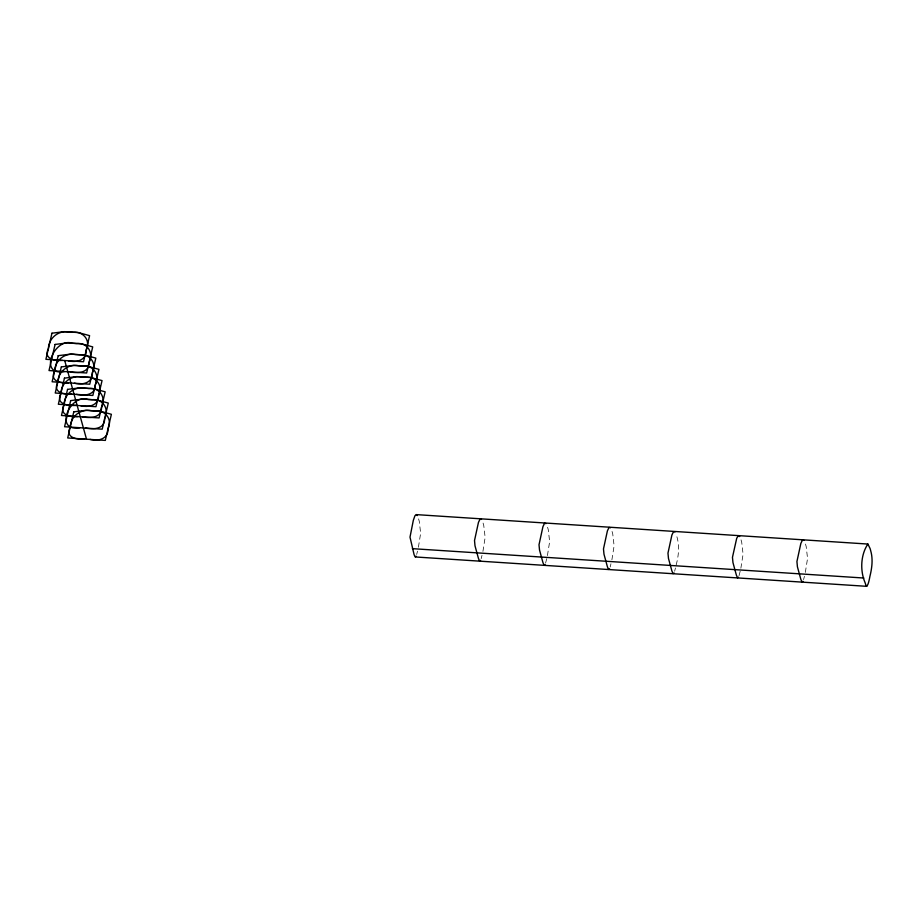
<?xml version="1.0" encoding="UTF-8"?>
<svg xmlns="http://www.w3.org/2000/svg" width="918" height="918" viewBox="0 0 918 918"><rect width="100%" height="100%" fill="white"/><g stroke="black" fill="none" stroke-linecap="round" stroke-linejoin="round"><path stroke-width="0.69" stroke-dasharray="4.59 3.44" d="M418.424 547.22L420.639 533.232L419.285 521.424A61.724 14.803 -86.3 0 0 418.665 519.175L418.138 517.557M482.925 551.42L485.14 537.42L483.775 525.612A61.724 14.803 -86.3 0 0 483.155 523.363L482.225 520.713M547.426 555.62L549.641 541.62L548.287 529.812A61.724 14.803 -86.3 0 0 547.656 527.563L546.933 525.417M611.893 559.808L614.108 545.808L612.754 534.012A61.724 14.803 -86.3 0 0 612.134 531.751L611.193 529.101M740.872 568.208L743.087 554.208L741.733 542.4A61.724 14.803 -86.3 0 0 741.113 540.151L740.39 538.005M805.338 572.396L807.553 558.396L806.188 546.589A61.724 14.803 -86.3 0 0 805.568 544.34L804.638 541.689M676.141 565.063C678.907 554.885 679.836 543.812 675.889 533.806M546.726 558.649L545.487 563.491M740.172 571.237L738.933 576.079M417.506 551.179L416.68 554.426M482.007 555.379L481.181 558.626M610.975 563.767L610.16 567.014M675.464 567.967L674.638 571.214M804.42 576.355L803.594 579.602"/><path stroke-width="1.38" d="M674.041 572.958L673.055 573.635L671.884 570.916L668.465 558.408L667.971 553.129L671.896 535.045L673.514 531.66L674.971 531.981M416.084 556.182L415.097 556.859L414.121 554.759L410.002 537.145L413.318 520.368L414.913 515.801L416.175 514.608L867.9 544.053L870.092 548.539A61.724 14.803 -86.3 0 1 870.712 550.789C873.156 559.257 871.939 568.196 869.862 576.596C869.369 579.419 867.131 591.295 865.158 582.85C859.833 570.583 860.751 554.564 867.9 544.053M480.584 560.382L479.598 561.059L478.416 558.328L475.008 545.82L474.514 540.553L478.439 522.457L480.045 519.072L481.502 519.393M545.085 564.57L544.099 565.247L542.928 562.527L539.52 550.02L539.015 544.741L542.94 526.645L544.558 523.271L546.015 523.593M609.563 568.77L608.565 569.447L607.395 566.727L603.987 554.208L603.482 548.941L607.406 530.845L609.024 527.471L610.481 527.781M738.531 577.158L737.544 577.835L736.374 575.116L732.966 562.596L732.461 557.329L736.706 538.292L738.313 535.642L739.713 536.56M802.998 581.346L802.011 582.035L800.829 579.304L797.421 566.796L796.927 561.529L800.852 543.433L802.47 540.048L803.927 540.369M68.207 360.763C76.446 362.851 86.556 360.418 86.212 350.16C90.882 340.555 83.469 331.191 73.188 332.305A61.724 49.354 -15.5 0 0 69.424 332.064C58.603 329.964 48.872 337.732 48.367 348.725C43.135 358.789 54.862 361.164 62.378 360.384M74.438 383.231C82.677 385.319 92.787 382.898 92.431 372.639C97.113 363.035 89.7 353.671 79.418 354.773A61.724 49.354 -15.5 0 0 75.655 354.532C64.822 352.432 55.103 360.2 54.598 371.193C49.365 381.257 61.081 383.632 68.609 382.852M80.669 405.71C88.897 407.787 99.018 405.366 98.662 395.107C103.344 385.503 95.931 376.139 85.649 377.252A61.724 49.354 -15.5 0 0 81.874 377C71.053 374.9 61.334 382.68 60.829 393.661C55.367 404.413 68.425 405.963 75.999 405.4M90.01 439.412C98.237 441.501 108.358 439.068 108.003 428.809C112.684 419.205 105.272 409.841 94.99 410.954A61.724 49.354 -15.5 0 0 91.226 410.713C80.394 408.613 70.675 416.382 70.17 427.375C64.937 437.438 76.653 439.814 84.169 439.034M70.158 371.928C77.984 373.454 89.23 373.018 89.092 362.403C93.957 352.684 87.302 342.288 76.309 343.539A61.724 49.354 -15.5 0 0 72.533 343.298C54.414 336.768 37.799 376.242 64.317 371.549M76.389 394.396C84.215 395.922 95.461 395.486 95.323 384.883C100.188 375.152 93.521 364.767 82.54 366.007A61.724 49.354 -15.5 0 0 78.764 365.766C67.943 363.666 58.224 371.434 57.708 382.427C52.475 392.491 64.203 394.866 71.719 394.086M82.609 416.864C90.434 418.39 101.691 417.954 101.542 407.351C106.419 397.632 99.752 387.235 88.759 388.486A61.724 49.354 -15.5 0 0 84.995 388.234C74.174 386.145 64.444 393.914 63.939 404.907C58.706 414.97 70.434 417.346 77.95 416.565M85.73 428.098C93.556 429.624 104.801 429.188 104.663 418.585C109.529 408.866 102.873 398.469 91.88 399.72A61.724 49.354 -15.5 0 0 88.105 399.468C69.986 392.95 53.37 432.424 79.889 427.719M412.377 548.654L863.804 578.019M415.498 556.974L866.925 586.338M416.462 514.688L417.265 515.583M64.708 360.533L86.51 439.183M51.97 333.2L45.9 359.317L83.515 361.761L89.597 335.655L78.432 332.58L64.214 331.65L51.97 333.2M55.091 344.445L49.01 370.551L86.636 372.995L92.707 346.889L81.541 343.814L67.324 342.896L55.091 344.445M58.201 355.679L52.131 381.785L89.746 384.229L95.828 358.123L84.663 355.048L70.445 354.13L58.201 355.679M61.322 366.913L55.241 393.019L92.856 395.463L98.937 369.357L87.772 366.282L73.555 365.364L61.322 366.913M64.432 378.147L58.35 404.253L95.977 406.697L102.047 380.591L90.882 377.527L76.676 376.598L64.432 378.147M67.542 389.381L61.472 415.487L99.087 417.942L105.168 391.825L94.003 388.762L79.786 387.832L67.542 389.381M70.663 400.615L64.581 426.732L102.208 429.176L108.278 403.071L97.113 399.996L82.895 399.066L70.663 400.615M73.773 411.849L67.703 437.966L105.318 440.411L111.388 414.305L100.223 411.23L86.017 410.3L73.773 411.849"/></g></svg>
